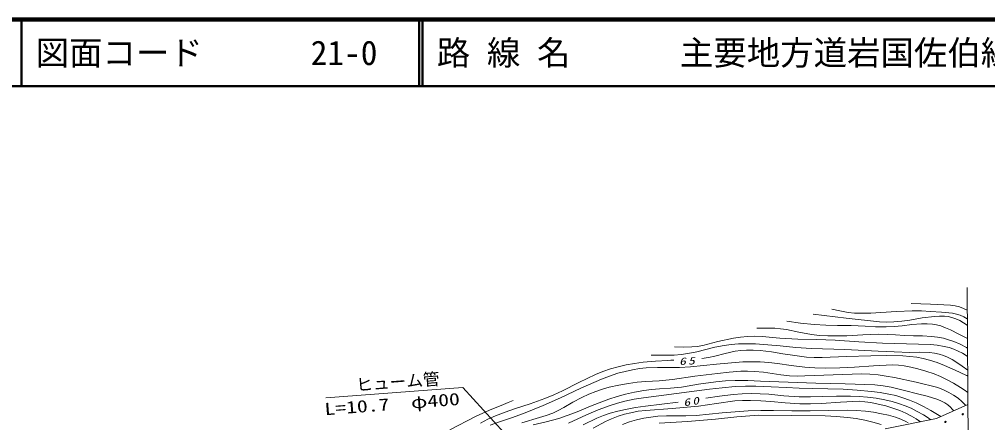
# Model space of a CAD drawing. Units: millimetres, scale not verified. Extents: x 40000 to 680000, y 20000 to 380000.
# Drawn here: x 117952 to 262757, y 319687 to 380000 of the extents above; entities that cross this region are included whole.
import ezdxf
from ezdxf.enums import TextEntityAlignment as Align

# ---------------------------------------------------------------- set-up
doc = ezdxf.new("R2010")
doc.units = ezdxf.units.MM
doc.header["$LTSCALE"] = 1000
for name, color, linetype, lineweight in [('M-TTL', 2, 'Continuous', 140), ('M-TTL-LINE', 7, 'Continuous', 50), ('S-BGD', 1, 'Continuous', 13), ('S-BGD-HTXT', 6, 'Continuous', 13)]:
    doc.layers.add(name, color=color, linetype=linetype, lineweight=lineweight)
doc.layers.add('M-TTL-TXT', color=7, linetype='Continuous')
doc.styles.add('ＭＳ ゴシック', font='')
doc.styles.get('ＭＳ ゴシック').set_extended_font_data('MS Gothic')

msp = doc.modelspace()

# ---------------------------------------------------------------- linework, layer by layer
at = {"layer": 'M-TTL'}
msp.add_line((680000, 380000), (40000, 380000), dxfattribs=at)
at = {"layer": 'M-TTL-LINE'}
for p, q in [((118250, 380000), (118250, 370000)), ((177750, 380000), (177750, 370000)), ((178250, 380000), (178250, 370000)), ((40000, 370000), (680000, 370000))]:
    msp.add_line(p, q, dxfattribs=at)
at = {"layer": 'S-BGD'}
for p, q in [((254236, 337395), (251299, 337505)), ((239443, 336681), (240662, 336400)), ((240662, 336400), (241897, 336177)), ((241897, 336177), (242847, 336079)), ((242847, 336079), (243814, 336040)), ((243814, 336040), (245297, 336066)), ((245297, 336066), (246793, 336153)), ((246793, 336153), (249143, 336301)), ((249143, 336301), (251494, 336390)), ((251494, 336390), (252859, 336390)), ((252859, 336390), (254232, 336331)), ((254232, 336331), (255857, 336219)), ((257207, 337244), (254236, 337395)), ((255857, 336219), (257484, 336047)), ((257888, 337144), (257207, 337244)), ((257484, 336047), (258087, 335920)), ((258542, 336987), (257888, 337144)), ((259136, 336774), (258542, 336987)), ((259702, 336506), (259136, 336774)), ((232723, 334845), (234765, 334572)), ((234765, 334572), (236821, 334357)), ((236645, 335894), (241590, 335302)), ((241590, 335302), (246562, 334755)), ((246562, 334755), (247642, 334726)), ((247642, 334726), (248730, 334757)), ((248730, 334757), (249927, 334865)), ((249927, 334865), (251127, 335035)), ((251127, 335035), (252948, 335337)), ((252948, 335337), (254796, 335582)), ((254796, 335582), (255542, 335629)), ((255542, 335629), (256289, 335616)), ((256289, 335616), (256844, 335549)), ((256844, 335549), (257395, 335422)), ((257395, 335422), (257995, 335216)), ((257995, 335216), (258579, 334950)), ((258087, 335920), (258668, 335735)), ((258579, 334950), (259151, 334637)), ((258668, 335735), (259195, 335500)), ((259151, 334637), (259720, 334280)), ((259195, 335500), (259713, 335211)), ((228230, 333796), (229574, 333835)), ((229574, 333835), (230911, 333814)), ((230911, 333814), (231792, 333737)), ((231792, 333737), (232666, 333600)), ((232666, 333600), (234523, 333211)), ((234523, 333211), (236407, 332877)), ((236821, 334357), (238564, 334263)), ((238564, 334263), (240311, 334228)), ((240311, 334228), (242361, 334193)), ((242361, 334193), (244421, 334098)), ((244421, 334098), (246010, 334017)), ((246010, 334017), (247606, 333997)), ((247606, 333997), (248792, 334057)), ((248792, 334057), (249972, 334177)), ((249972, 334177), (251421, 334349)), ((251421, 334349), (252890, 334463)), ((252890, 334463), (253695, 334467)), ((253695, 334467), (254495, 334412)), ((254495, 334412), (255124, 334312)), ((255124, 334312), (255748, 334152)), ((255748, 334152), (256477, 333886)), ((256477, 333886), (257197, 333559)), ((257197, 333559), (258469, 332900)), ((220152, 331230), (222428, 331815)), ((222428, 331815), (224727, 332344)), ((224727, 332344), (225779, 332492)), ((225779, 332492), (226847, 332581)), ((226847, 332581), (227946, 332608)), ((227946, 332608), (229052, 332575)), ((229052, 332575), (231697, 332333)), ((231697, 332333), (234360, 332150)), ((234360, 332150), (237160, 332117)), ((236407, 332877), (237631, 332740)), ((237160, 332117), (239957, 332024)), ((237631, 332740), (238860, 332663)), ((238860, 332663), (240289, 332646)), ((239957, 332024), (243487, 331767)), ((240289, 332646), (241716, 332689)), ((241716, 332689), (244110, 332830)), ((243487, 331767), (247019, 331571)), ((244110, 332830), (246510, 332912)), ((246510, 332912), (247748, 332887)), ((247748, 332887), (248983, 332803)), ((248983, 332803), (250317, 332700)), ((250317, 332700), (251653, 332657)), ((251653, 332657), (253013, 332648)), ((253013, 332648), (254374, 332578)), ((254374, 332578), (255261, 332469)), ((255261, 332469), (256146, 332299)), ((256146, 332299), (256927, 332089)), ((256927, 332089), (257686, 331822)), ((257686, 331822), (258643, 331405)), ((258469, 332900), (259737, 332260)), ((215916, 331002), (217223, 330974)), ((217223, 330974), (218520, 331008)), ((217934, 330007), (219280, 330279)), ((218520, 331008), (219340, 331089)), ((219280, 330279), (220629, 330614)), ((219340, 331089), (220152, 331230)), ((220629, 330614), (221979, 330949)), ((221979, 330949), (223341, 331224)), ((223341, 331224), (224422, 331370)), ((223482, 330031), (224999, 330372)), ((224422, 331370), (225510, 331456)), ((224999, 330372), (225834, 330482)), ((225510, 331456), (226773, 331491)), ((225834, 330482), (226686, 330534)), ((226686, 330534), (227702, 330527)), ((226773, 331491), (228036, 331464)), ((227702, 330527), (228733, 330460)), ((228036, 331464), (229883, 331346)), ((228733, 330460), (230438, 330255)), ((229883, 331346), (231731, 331167)), ((230438, 330255), (232145, 329988)), ((231731, 331167), (234059, 330948)), ((234059, 330948), (236399, 330788)), ((236399, 330788), (241383, 330604)), ((241383, 330604), (246375, 330390)), ((246375, 330390), (248757, 330265)), ((247019, 331571), (250607, 331494)), ((248757, 330265), (251144, 330199)), ((250607, 331494), (254195, 331356)), ((251144, 330199), (252602, 330214)), ((252602, 330214), (254070, 330168)), ((254070, 330168), (254806, 330078)), ((254195, 331356), (255220, 331251)), ((255220, 331251), (256235, 331085)), ((256235, 331085), (256985, 330908)), ((256985, 330908), (257723, 330671)), ((257723, 330671), (258370, 330398)), ((258370, 330398), (258991, 330070)), ((258643, 331405), (259589, 330927)), ((259589, 330927), (259669, 330884)), ((259669, 330884), (259749, 330842)), ((209968, 328556), (211265, 328726)), ((211265, 328726), (213082, 328885)), ((212446, 329793), (214155, 329764)), ((213082, 328885), (214919, 328985)), ((214155, 329764), (215857, 329796)), ((214919, 328985), (215381, 329005)), ((215381, 329005), (215844, 329024)), ((215857, 329796), (216900, 329871)), ((216900, 329871), (217934, 330007)), ((220033, 329256), (221002, 329412)), ((221002, 329412), (221979, 329632)), ((221979, 329632), (223482, 330031)), ((222233, 328420), (226140, 328757)), ((226140, 328757), (227450, 328790)), ((227450, 328790), (228759, 328764)), ((228759, 328764), (230042, 328668)), ((232145, 329988), (233899, 329714)), ((233899, 329714), (235649, 329502)), ((235649, 329502), (236820, 329425)), ((236820, 329425), (237996, 329408)), ((237996, 329408), (241634, 329577)), ((241634, 329577), (245265, 329684)), ((245265, 329684), (247657, 329711)), ((247657, 329711), (250055, 329678)), ((250055, 329678), (251123, 329602)), ((251123, 329602), (252182, 329466)), ((252182, 329466), (253131, 329279)), ((253131, 329279), (254080, 329031)), ((254080, 329031), (255205, 328666)), ((254806, 330078), (255532, 329928)), ((255532, 329928), (256154, 329741)), ((256154, 329741), (256755, 329497)), ((256755, 329497), (257462, 329129)), ((257462, 329129), (258151, 328701)), ((258991, 330070), (259375, 329838)), ((259375, 329838), (259759, 329585)), ((204103, 326888), (205218, 327335)), ((205218, 327335), (206354, 327726)), ((206354, 327726), (207516, 328057)), ((207462, 327062), (208555, 327359)), ((207516, 328057), (208691, 328329)), ((208555, 327359), (209671, 327600)), ((208691, 328329), (209968, 328556)), ((209671, 327600), (210688, 327761)), ((210688, 327761), (211710, 327862)), ((211710, 327862), (213365, 327929)), ((213365, 327929), (215037, 327937)), ((215037, 327937), (216689, 327950)), ((216689, 327950), (218337, 328024)), ((218337, 328024), (222233, 328420)), ((224093, 327249), (225838, 327380)), ((225838, 327380), (226866, 327397)), ((226866, 327397), (227902, 327354)), ((227902, 327354), (229215, 327220)), ((230042, 328668), (231329, 328511)), ((231329, 328511), (233366, 328217)), ((233366, 328217), (235412, 327982)), ((235412, 327982), (236920, 327886)), ((236920, 327886), (238440, 327850)), ((238440, 327850), (240648, 327882)), ((240648, 327882), (242859, 327975)), ((242859, 327975), (245703, 328172)), ((245703, 328172), (248549, 328309)), ((248549, 328309), (249414, 328276)), ((249414, 328276), (250274, 328183)), ((250274, 328183), (251295, 327996)), ((251295, 327996), (252316, 327748)), ((252316, 327748), (253539, 327395)), ((253539, 327395), (254741, 326986)), ((255205, 328666), (256311, 328243)), ((256311, 328243), (257904, 327549)), ((257904, 327549), (259479, 326796)), ((258151, 328701), (258970, 328132)), ((258970, 328132), (259776, 327528)), ((201616, 325685), (204103, 326888)), ((201943, 324819), (205006, 326193)), ((205006, 326193), (206222, 326655)), ((206222, 326655), (207462, 327062)), ((210338, 325717), (211622, 325828)), ((211622, 325828), (213634, 325942)), ((213634, 325942), (215640, 326116)), ((215640, 326116), (218987, 326616)), ((218987, 326616), (222352, 327059)), ((222094, 325801), (223538, 325915)), ((222352, 327059), (224093, 327249)), ((223538, 325915), (224985, 325969)), ((224985, 325969), (226874, 325964)), ((226874, 325964), (228773, 325900)), ((228773, 325900), (232906, 325717)), ((229215, 327220), (230521, 327026)), ((230521, 327026), (231813, 326826)), ((231813, 326826), (233109, 326686)), ((233109, 326686), (234254, 326645)), ((234254, 326645), (235402, 326665)), ((235402, 326665), (239649, 326845)), ((239649, 326845), (243901, 326966)), ((243901, 326966), (245138, 326927)), ((245138, 326927), (246381, 326828)), ((246381, 326828), (247607, 326661)), ((247607, 326661), (248832, 326433)), ((248832, 326433), (252089, 325725)), ((254741, 326986), (255693, 326599)), ((255693, 326599), (256623, 326156)), ((256623, 326156), (257667, 325585)), ((259479, 326796), (259631, 326722)), ((259631, 326722), (259783, 326647)), ((197861, 323837), (199161, 324430)), ((198903, 323390), (201943, 324819)), ((199161, 324430), (201616, 325685)), ((204171, 324361), (205165, 324695)), ((205165, 324695), (206178, 324971)), ((206178, 324971), (207615, 325289)), ((207615, 325289), (209062, 325547)), ((209062, 325547), (210338, 325717)), ((209963, 324241), (211329, 324490)), ((211329, 324490), (212496, 324641)), ((212496, 324641), (213682, 324733)), ((213682, 324733), (215329, 324835)), ((215329, 324835), (216967, 324996)), ((216213, 324024), (221162, 324697)), ((216967, 324996), (219526, 325428)), ((219526, 325428), (222094, 325801)), ((221162, 324697), (223079, 324915)), ((223079, 324915), (225003, 325073)), ((225003, 325073), (226540, 325138)), ((226540, 325138), (228089, 325143)), ((228089, 325143), (230359, 325065)), ((230359, 325065), (232625, 324926)), ((232625, 324926), (234590, 324818)), ((232906, 325717), (237040, 325595)), ((234590, 324818), (236556, 324769)), ((236556, 324769), (238841, 324762)), ((237040, 325595), (241464, 325508)), ((238841, 324762), (241127, 324695)), ((241127, 324695), (243264, 324561)), ((241464, 325508), (245891, 325362)), ((243264, 324561), (245407, 324366)), ((245407, 324366), (246705, 324196)), ((245891, 325362), (247116, 325196)), ((247116, 325196), (248335, 324969)), ((248335, 324969), (250302, 324517)), ((250302, 324517), (252253, 324006)), ((252089, 325725), (255329, 324959)), ((255329, 324959), (256148, 324599)), ((256148, 324599), (256954, 324177)), ((257667, 325585), (258680, 324962)), ((258680, 324962), (259240, 324595)), ((259240, 324595), (259803, 324214)), ((191073, 322720), (191804, 323016)), ((194350, 322514), (196545, 323303)), ((196266, 322240), (198903, 323390)), ((196545, 323303), (197861, 323837)), ((200716, 322733), (202090, 323461)), ((202090, 323461), (203115, 323937)), ((203115, 323937), (204171, 324361)), ((203604, 322236), (206082, 323213)), ((206082, 323213), (207342, 323603)), ((207342, 323603), (208619, 323935)), ((208508, 322892), (209878, 323177)), ((208619, 323935), (209963, 324241)), ((209878, 323177), (211268, 323405)), ((211268, 323405), (216213, 324024)), ((220618, 323359), (222643, 323652)), ((222212, 322568), (224926, 322928)), ((222643, 323652), (224680, 323886)), ((224680, 323886), (226045, 323991)), ((224926, 322928), (226113, 323004)), ((226045, 323991), (227421, 324036)), ((226113, 323004), (227301, 323019)), ((227301, 323019), (228827, 322957)), ((227421, 324036), (228727, 324008)), ((228727, 324008), (230032, 323920)), ((228827, 322957), (230352, 322835)), ((230032, 323920), (232293, 323711)), ((232293, 323711), (234556, 323562)), ((234556, 323562), (236284, 323546)), ((236284, 323546), (238024, 323589)), ((238024, 323589), (240145, 323652)), ((240145, 323652), (242264, 323656)), ((242264, 323656), (243523, 323609)), ((243523, 323609), (244776, 323501)), ((244776, 323501), (246074, 323325)), ((246074, 323325), (247365, 323089)), ((246705, 324196), (247994, 323967)), ((247365, 323089), (248465, 322835)), ((247994, 323967), (249035, 323721)), ((249035, 323721), (250070, 323414)), ((250070, 323414), (251078, 323053)), ((251078, 323053), (252070, 322633)), ((252253, 324006), (253702, 323624)), ((253702, 323624), (255140, 323182)), ((255140, 323182), (255753, 322931)), ((255753, 322931), (256338, 322627)), ((256954, 324177), (257663, 323781)), ((257663, 323781), (258335, 323336)), ((258335, 323336), (258902, 322852)), ((186177, 320609), (188244, 321542)), ((188244, 321542), (190342, 322423)), ((190342, 322423), (191073, 322720)), ((190627, 321268), (192133, 321781)), ((192133, 321781), (194350, 322514)), ((193614, 321149), (196266, 322240)), ((197714, 321116), (198554, 321506)), ((198554, 321506), (199370, 321952)), ((199370, 321952), (200716, 322733)), ((201146, 321201), (203604, 322236)), ((202746, 320858), (204504, 321583)), ((204504, 321583), (206291, 322256)), ((206291, 322256), (207386, 322601)), ((207386, 322601), (208508, 322892)), ((207447, 321411), (208600, 321675)), ((208600, 321675), (210090, 321947)), ((210090, 321947), (211596, 322160)), ((210516, 321378), (211644, 321525)), ((211596, 322160), (214036, 322441)), ((211644, 321525), (215585, 321807)), ((214036, 322441), (216468, 322735)), ((215585, 321807), (219512, 322149)), ((219512, 322149), (222212, 322568)), ((223033, 321149), (226935, 321474)), ((226935, 321474), (228833, 321522)), ((228833, 321522), (230743, 321510)), ((230352, 322835), (232496, 322646)), ((230743, 321510), (233488, 321439)), ((232496, 322646), (234652, 322516)), ((234652, 322516), (236289, 322492)), ((236241, 321428), (239003, 321517)), ((236289, 322492), (237926, 322528)), ((237926, 322528), (240732, 322732)), ((239003, 321517), (241772, 321546)), ((240732, 322732), (243530, 322876)), ((241772, 321546), (243131, 321501)), ((243131, 321501), (244496, 321395)), ((243530, 322876), (244395, 322815)), ((244395, 322815), (245267, 322694)), ((245267, 322694), (246408, 322470)), ((246408, 322470), (247534, 322189)), ((247534, 322189), (248596, 321863)), ((248465, 322835), (249558, 322520)), ((248596, 321863), (249638, 321480)), ((249558, 322520), (250441, 322207)), ((249638, 321480), (250510, 321102)), ((250441, 322207), (251314, 321833)), ((251314, 321833), (252242, 321365)), ((252070, 322633), (253164, 322099)), ((253164, 322099), (254238, 321507)), ((254238, 321507), (255001, 321055)), ((255123, 320301), (259818, 322378)), ((256338, 322627), (256784, 322329)), ((256784, 322329), (257201, 321978)), ((257201, 321978), (257465, 321719)), ((257465, 321719), (257719, 321450)), ((258902, 322852), (259439, 322314)), ((259439, 322314), (259474, 322277)), ((259474, 322277), (259508, 322241)), ((182342, 318633), (186177, 320609)), ((186897, 319625), (188014, 320191)), ((188014, 320191), (189157, 320703)), ((189157, 320703), (190627, 321268)), ((189743, 319797), (191689, 320445)), ((191689, 320445), (193614, 321149)), ((193071, 319640), (195723, 320466)), ((195723, 320466), (196730, 320763)), ((196714, 319816), (198626, 320319)), ((196730, 320763), (197714, 321116)), ((198626, 320319), (199891, 320730)), ((199891, 320730), (201146, 321201)), ((200051, 319615), (202746, 320858)), ((202287, 319339), (204327, 320335)), ((204327, 320335), (205305, 320738)), ((205305, 320738), (206313, 321089)), ((205584, 319834), (206530, 320263)), ((206313, 321089), (207447, 321411)), ((206530, 320263), (207509, 320641)), ((207509, 320641), (208444, 320935)), ((208444, 320935), (209396, 321171)), ((209200, 319790), (210258, 320096)), ((209396, 321171), (210516, 321378)), ((210258, 320096), (211338, 320346)), ((211338, 320346), (212373, 320522)), ((212373, 320522), (213415, 320639)), ((213415, 320639), (214753, 320701)), ((214753, 320701), (216092, 320704)), ((216092, 320704), (217620, 320704)), ((217620, 320704), (219146, 320764)), ((217864, 319877), (222064, 320193)), ((219146, 320764), (223033, 321149)), ((222064, 320193), (225272, 320535)), ((225272, 320535), (228482, 320817)), ((228482, 320817), (233471, 320777)), ((233471, 320777), (238468, 320720)), ((233488, 321439), (236241, 321428)), ((238468, 320720), (240145, 320628)), ((240145, 320628), (241818, 320476)), ((241818, 320476), (243095, 320304)), ((243095, 320304), (244373, 320070)), ((244373, 320070), (245597, 319781)), ((244496, 321395), (245695, 321240)), ((245695, 321240), (246896, 321024)), ((246896, 321024), (247939, 320782)), ((247421, 318742), (255123, 320301)), ((247939, 320782), (248966, 320483)), ((248966, 320483), (249762, 320192)), ((249762, 320192), (250535, 319845)), ((250510, 321102), (251354, 320670)), ((251354, 320670), (252046, 320259)), ((252046, 320259), (252731, 319817)), ((252242, 321365), (253150, 320839)), ((253150, 320839), (253705, 320487)), ((253705, 320487), (254251, 320124)), ((255001, 321055), (255766, 320585)), ((188365, 319319), (189743, 319797)), ((194787, 319371), (196714, 319816)), ((203787, 318883), (205584, 319834)), ((208132, 319414), (209200, 319790)), ((213655, 319621), (217864, 319877)), ((245597, 319781), (246817, 319432)), ((250535, 319845), (250865, 319678))]:
    msp.add_line(p, q, dxfattribs=at)
for centre in [(259029, 320935), (256442, 319791)]:
    msp.add_circle(centre, 99.5, dxfattribs=at)
at = {"layer": 'S-BGD-HTXT'}
for p, q in [((260313, 262268), (259674, 339873)), ((184257, 324963), (163789, 323390)), ((207899, 299151), (184257, 324963))]:
    msp.add_line(p, q, dxfattribs=at)

# ---------------------------------------------------------------- texts
at = {"layer": 'M-TTL-TXT', "style": 'ＭＳ ゴシック'}
for s, p in [('図面コード', (120380, 375000)), ('21-0', (161521, 375000)), ('路 線 名', (180380, 375000)), ('主要地方道岩国佐伯線', (216734, 375000))]:
    msp.add_text(s, height=3666, dxfattribs=at).set_placement(p, align=Align.MIDDLE_LEFT)
at = {"layer": 'S-BGD', "char_height": 1100, "attachment_point": 7, "style": 'ＭＳ ゴシック'}
for s, insert, rotation in [('\\T1.33;\\W1.35;\\Q15;65', (216645, 328282), 2.5), ('\\T1.33;\\W1.35;\\Q15;60', (217346, 322091), 8.8)]:
    msp.add_mtext(s, dxfattribs=dict(at, insert=insert, rotation=rotation))
at = {"layer": 'S-BGD-HTXT', "style": 'ＭＳ ゴシック'}
msp.add_text('ヒューム管', height=1833, rotation=4.4, dxfattribs=at).set_placement((168439, 323859), align=Align.BOTTOM_LEFT)
at = {"layer": 'S-BGD-HTXT', "style": 'ＭＳ ゴシック', "width": 1.3}
msp.add_text('L=10.7  φ400', height=1833, rotation=4.4, dxfattribs=at).set_placement((163692, 320236), align=Align.BOTTOM_LEFT)

doc.saveas('drawing.dxf')
